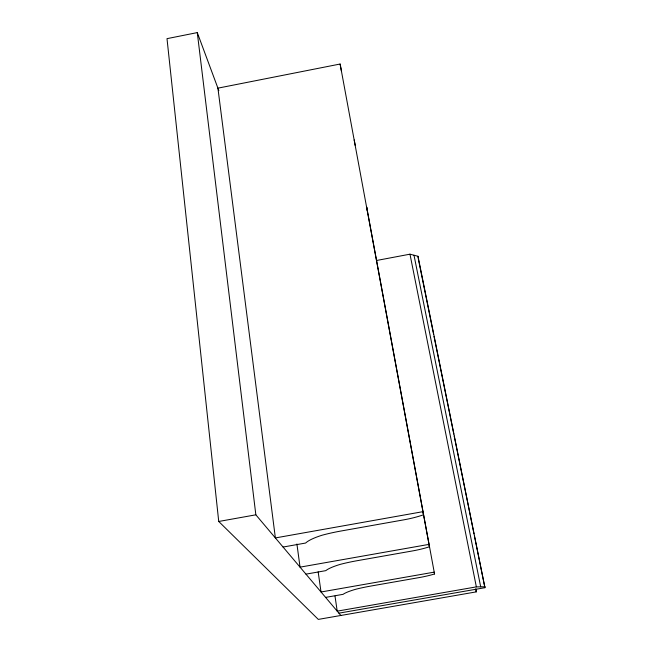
<?xml version="1.0" encoding="UTF-8"?>
<svg xmlns="http://www.w3.org/2000/svg" width="652" height="652" viewBox="0 0 652 652"><rect width="100%" height="100%" fill="white"/><g stroke="black" fill="none" stroke-linecap="round" stroke-linejoin="round"><path stroke-width="0.98" d="M218.844 90.652L197.279 32.6L167.002 38.655L218.73 521.47L318.306 619.4L476.213 591.886L476.286 589.204M338.91 613.157L484.933 587.697L418.005 256.285L409.978 254.182L377.019 260.401M341.428 71.109L340.116 64.026L217.915 88.15L275.372 537.933L422.903 511.673L423.49 514.787A36.39 8.606 -9.8 0 1 403.458 519.905L341.232 530.972A53.431 11.63 -9.1 0 0 321.909 535.276A44.051 9.682 -9.1 0 0 305.641 543.034L283.066 547.044M218.73 521.47L255.845 514.819L340.866 615.472M305.959 574.143L325.804 570.647A38.737 7.49 -9.3 0 1 340.401 564.33A47.042 9.022 -9.2 0 1 357.386 560.663L411.893 551.046A31.72 6.536 -9.8 0 0 429.464 546.759L340.116 64.026M325.592 597.395L343.099 594.331A34.173 5.835 -9.4 0 1 356.196 589.139A41.541 7.033 -9.4 0 1 371.175 585.993L419.089 577.599A27.775 5.012 -9.8 0 0 434.55 573.972L366.668 207.01L367.5 211.525M484.998 586.792L476.351 586.881L337.214 611.152L334.998 596.067M418.234 258.51L433.596 334.321M433.996 336.318L453.808 434.077M454.208 436.066L474.02 533.825M474.42 535.822L484.933 587.697M414.004 255.234L480.695 586.833M409.978 254.182L476.351 586.881M475.618 588.895L476.213 591.886M354.207 139.927L355.258 145.567M429.464 546.759L429.016 544.379L300.05 567.15L296.913 543.98M434.55 573.972L434.208 572.138L321.028 591.992L318.168 571.861M197.279 32.6L255.845 514.819M418.005 256.285L418.152 257.768"/></g></svg>
